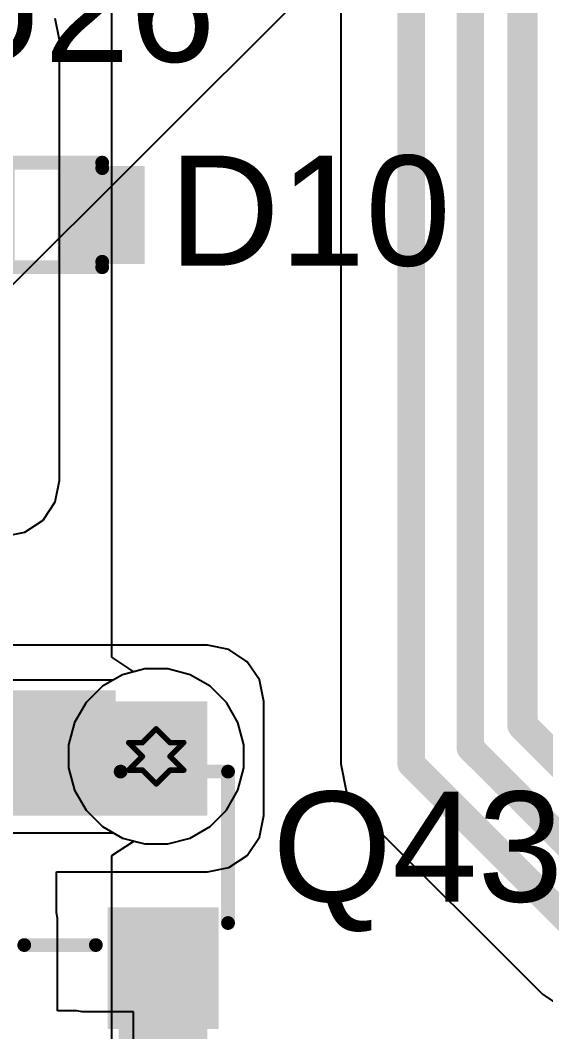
# Model space of a CAD drawing. Header units: inches. Extents: x -3 to 5437, y -3 to 5435.
# Drawn here: x 88.09 to 92.94, y 84.09 to 93.42 of the extents above; entities that cross this region are included whole.
import ezdxf

# ---------------------------------------------------------------- set-up
doc = ezdxf.new("R2010")
doc.units = ezdxf.units.IN
for name, color, linetype in [('Bottom Layer', 5, 'Continuous'), ('Bottom Solder', 6, 'Continuous'), ('Drill Drawing', 1, 'Continuous'), ('GND', 16, 'Continuous'), ('PWR', 76, 'Continuous'), ('Top Layer', 1, 'Continuous'), ('Top Overlay', 2, 'Continuous'), ('Top Paste', 8, 'Continuous'), ('Top Solder', 216, 'Continuous'), ('Via Holes', 16, 'Continuous')]:
    doc.layers.add(name, color=color, linetype=linetype)
doc.styles.add('Arial', font='', dxfattribs={"height": 0.2})
doc.styles.get('Arial').set_extended_font_data('Arial')

# ---------------------------------------------------------------- blocks, each defined once
blk = doc.blocks.new('SOD_523_103')
at = {"layer": 'Top Layer'}
for points in [[(-0.9, 0.35), (-0.3, 0.35), (-0.3, -0.35), (-0.9, -0.35)], [(0.3, 0.35), (0.9, 0.35), (0.9, -0.35), (0.3, -0.35)]]:
    blk.add_hatch(color=1, dxfattribs=at).paths.add_polyline_path(points)
at = {"layer": 'Top Overlay'}
for points in [[(0.6655, 0.3556), (1.4275, 0.3556), (1.4275, 0.5334), (0.6655, 0.5334)], [(0.9449, -0.381), (1.4275, -0.381), (1.4275, 0.381), (0.9449, 0.381)], [(0.6655, -0.5334), (1.4275, -0.5334), (1.4275, -0.3556), (0.6655, -0.3556)]]:
    blk.add_hatch(color=2, dxfattribs=at).paths.add_polyline_path(points)
at = {"layer": 'Top Paste'}
for points in [[(-0.9, 0.35), (-0.3, 0.35), (-0.3, -0.35), (-0.9, -0.35)], [(0.3, 0.35), (0.9, 0.35), (0.9, -0.35), (0.3, -0.35)]]:
    blk.add_hatch(color=8, dxfattribs=at).paths.add_polyline_path(points)
at = {"layer": 'Top Solder'}
for points in [[(-1.0016, 0.4516), (-0.1984, 0.4516), (-0.1984, -0.4516), (-1.0016, -0.4516)], [(0.1984, 0.4516), (1.0016, 0.4516), (1.0016, -0.4516), (0.1984, -0.4516)]]:
    blk.add_hatch(color=216, dxfattribs=at).paths.add_polyline_path(points)
at = {"layer": 'Top Overlay'}
for points in [[(0.6604, 0.4826, 0.127, 0.127, 0), (-0.6096, 0.4826, 0.127, 0.127, 0)], [(-0.6096, 0.4818, 0.127, 0.127, 0), (-0.6096, 0.4318, 0.127, 0.127, 0)], [(-0.6096, -0.4318, 0.127, 0.127, 0), (-0.6096, -0.4818, 0.127, 0.127, 0)], [(0.6604, -0.4826, 0.127, 0.127, 0), (-0.6096, -0.4826, 0.127, 0.127, 0)]]:
    blk.add_lwpolyline(points, format="xyseb", dxfattribs=at)
for points in [[(-0.6413, 0.4826, 0.0635, 0.0635, 1), (-0.5778, 0.4826, 0.0635, 0.0635, 1)], [(-0.6413, 0.4818, 0.0635, 0.0635, 1), (-0.5778, 0.4818, 0.0635, 0.0635, 1)], [(-0.6413, 0.4318, 0.0635, 0.0635, 1), (-0.5778, 0.4318, 0.0635, 0.0635, 1)], [(0.6287, 0.4826, 0.0635, 0.0635, 1), (0.6921, 0.4826, 0.0635, 0.0635, 1)], [(-0.6413, -0.4318, 0.0635, 0.0635, 1), (-0.5778, -0.4318, 0.0635, 0.0635, 1)], [(-0.6413, -0.4818, 0.0635, 0.0635, 1), (-0.5778, -0.4818, 0.0635, 0.0635, 1)], [(-0.6413, -0.4826, 0.0635, 0.0635, 1), (-0.5778, -0.4826, 0.0635, 0.0635, 1)], [(0.6287, -0.4826, 0.0635, 0.0635, 1), (0.6921, -0.4826, 0.0635, 0.0635, 1)]]:
    blk.add_lwpolyline(points, format="xyseb", close=True, dxfattribs=at)
blk = doc.blocks.new('SOT_23_197')
at = {"layer": 'Top Layer'}
for points in [[(-0.41, 1.46), (0.41, 1.46), (0.41, 0.54), (-0.41, 0.54)], [(-1.36, -0.54), (-0.54, -0.54), (-0.54, -1.46), (-1.36, -1.46)], [(0.54, -0.54), (1.36, -0.54), (1.36, -1.46), (0.54, -1.46)]]:
    blk.add_hatch(color=1, dxfattribs=at).paths.add_polyline_path(points)
at = {"layer": 'Top Paste'}
for points in [[(-0.41, 1.46), (0.41, 1.46), (0.41, 0.54), (-0.41, 0.54)], [(-1.36, -0.54), (-0.54, -0.54), (-0.54, -1.46), (-1.36, -1.46)], [(0.54, -0.54), (1.36, -0.54), (1.36, -1.46), (0.54, -1.46)]]:
    blk.add_hatch(color=8, dxfattribs=at).paths.add_polyline_path(points)
at = {"layer": 'Top Solder'}
for points in [[(-0.5116, 1.5616), (0.5116, 1.5616), (0.5116, 0.4384), (-0.5116, 0.4384)], [(-1.4616, -0.4384), (-0.4384, -0.4384), (-0.4384, -1.5616), (-1.4616, -1.5616)], [(0.4384, -0.4384), (1.4616, -0.4384), (1.4616, -1.5616), (0.4384, -1.5616)]]:
    blk.add_hatch(color=216, dxfattribs=at).paths.add_polyline_path(points)
at = {"layer": 'Top Overlay'}
for points in [[(-1.5494, 0.8128, 0.127, 0.127, 0), (-0.5588, 0.8128, 0.127, 0.127, 0)], [(-1.5494, -0.5842, 0.127, 0.127, 0), (-1.5494, 0.8128, 0.127, 0.127, 0)], [(0.5588, 0.8128, 0.127, 0.127, 0), (1.5494, 0.8128, 0.127, 0.127, 0)], [(1.5494, -0.5842, 0.127, 0.127, 0), (1.5494, 0.8128, 0.127, 0.127, 0)], [(-0.3302, -0.7874, 0.127, 0.127, 0), (0.3302, -0.7874, 0.127, 0.127, 0)], [(-1.6764, -1.2954, 0.127, 0.127, 0), (-1.6764, -1.0414, 0.127, 0.127, 0)], [(-1.6764, -1.0414, 0.127, 0.127, 0), (-1.5494, -1.1684, 0.127, 0.127, 0)], [(-1.6764, -1.2954, 0.127, 0.127, 0), (-1.5494, -1.1684, 0.127, 0.127, 0)]]:
    blk.add_lwpolyline(points, format="xyseb", dxfattribs=at)
for points in [[(-1.5812, 0.8128, 0.0635, 0.0635, 1), (-1.5176, 0.8128, 0.0635, 0.0635, 1)], [(-1.5812, 0.8128, 0.0635, 0.0635, 1), (-1.5176, 0.8128, 0.0635, 0.0635, 1)], [(-0.5905, 0.8128, 0.0635, 0.0635, 1), (-0.5271, 0.8128, 0.0635, 0.0635, 1)], [(0.5271, 0.8128, 0.0635, 0.0635, 1), (0.5905, 0.8128, 0.0635, 0.0635, 1)], [(1.5176, 0.8128, 0.0635, 0.0635, 1), (1.5812, 0.8128, 0.0635, 0.0635, 1)], [(1.5176, 0.8128, 0.0635, 0.0635, 1), (1.5812, 0.8128, 0.0635, 0.0635, 1)], [(-1.5812, -0.5842, 0.0635, 0.0635, 1), (-1.5176, -0.5842, 0.0635, 0.0635, 1)], [(1.5176, -0.5842, 0.0635, 0.0635, 1), (1.5812, -0.5842, 0.0635, 0.0635, 1)], [(-0.3619, -0.7874, 0.0635, 0.0635, 1), (-0.2984, -0.7874, 0.0635, 0.0635, 1)], [(0.2984, -0.7874, 0.0635, 0.0635, 1), (0.3619, -0.7874, 0.0635, 0.0635, 1)], [(-1.7082, -1.0414, 0.0635, 0.0635, 1), (-1.6446, -1.0414, 0.0635, 0.0635, 1)], [(-1.7082, -1.0414, 0.0635, 0.0635, 1), (-1.6446, -1.0414, 0.0635, 0.0635, 1)], [(-1.5812, -1.1684, 0.0635, 0.0635, 1), (-1.5176, -1.1684, 0.0635, 0.0635, 1)], [(-1.5812, -1.1684, 0.0635, 0.0635, 1), (-1.5176, -1.1684, 0.0635, 0.0635, 1)], [(-1.7082, -1.2954, 0.0635, 0.0635, 1), (-1.6446, -1.2954, 0.0635, 0.0635, 1)], [(-1.7082, -1.2954, 0.0635, 0.0635, 1), (-1.6446, -1.2954, 0.0635, 0.0635, 1)]]:
    blk.add_lwpolyline(points, format="xyseb", close=True, dxfattribs=at)

msp = doc.modelspace()

# ---------------------------------------------------------------- hatches: boundary and pattern name
at = {"layer": 'Bottom Layer'}
h = msp.add_hatch(color=5, dxfattribs=at)
edge = h.paths.add_edge_path()
edge.add_arc((89.3452, 86.6338), 0.3, 0, 360)
at = {"layer": 'GND'}
h = msp.add_hatch(color=16, dxfattribs=at)
edge = h.paths.add_edge_path()
edge.add_arc((89.3452, 86.6338), 0.3, 0, 360)
at = {"layer": 'PWR'}
h = msp.add_hatch(color=76, dxfattribs=at)
edge = h.paths.add_edge_path()
edge.add_arc((89.3452, 86.6338), 0.3, 0, 360)
at = {"layer": 'Top Layer'}
for points in [[(84.6861, 86.0872), (89.818, 86.0872), (89.818, 87.1408), (84.6861, 87.1408)], [(88.998, 83.1351), (89.818, 83.1351), (89.818, 85.1408), (88.998, 85.1408)]]:
    msp.add_hatch(color=1, dxfattribs=at).paths.add_polyline_path(points)
h = msp.add_hatch(color=1, dxfattribs=at)
edge = h.paths.add_edge_path()
edge.add_arc((89.3452, 86.6338), 0.3, 0, 360)
at = {"layer": 'Via Holes'}
h = msp.add_hatch(color=7, dxfattribs=at)
edge = h.paths.add_edge_path()
edge.add_arc((89.3452, 86.6338), 0.15, 0, 360)

# ---------------------------------------------------------------- linework, layer by layer
at = {"layer": 'Bottom Layer'}
for p, q in [((89.2388, 87.4418), (89.0333, 87.3867)), ((89.4516, 87.4418), (89.2388, 87.4418)), ((89.6571, 87.3867), (89.4516, 87.4418)), ((89.0333, 87.3867), (88.9495, 87.3383)), ((89.8413, 87.2803), (89.6571, 87.3867)), ((88.9495, 87.3383), (87.255, 87.3383)), ((89.9918, 87.1299), (89.8413, 87.2803)), ((90.0981, 86.9457), (89.9918, 87.1299)), ((90.1532, 86.7402), (90.0981, 86.9457)), ((90.1532, 86.5274), (90.1532, 86.7402)), ((90.0981, 86.3219), (90.1532, 86.5274)), ((89.9918, 86.1377), (90.0981, 86.3219)), ((89.8413, 85.9872), (89.9918, 86.1377)), ((89.6571, 85.8809), (89.8413, 85.9872)), ((81.3088, 85.9293), (88.9495, 85.9293)), ((88.9495, 85.9293), (89.0333, 85.8809)), ((89.0333, 85.8809), (89.2388, 85.8258)), ((89.4516, 85.8258), (89.6571, 85.8809)), ((89.2388, 85.8258), (89.4516, 85.8258))]:
    msp.add_line(p, q, dxfattribs=at)
msp.add_lwpolyline([(73.8006, 86.6338, 0.381, 0.381, 0), (89.3452, 86.6338, 0.381, 0.381, 0)], format="xyseb", dxfattribs=at)
msp.add_lwpolyline([(89.2499, 86.6338, 0.1905, 0.1905, 1), (89.4404, 86.6338, 0.1905, 0.1905, 1)], format="xyseb", close=True, dxfattribs=at)
at = {"layer": 'Bottom Solder'}
msp.add_line((0.3381, 3.382), (5436.9008, 5435.1662), dxfattribs=at)
at = {"layer": 'Drill Drawing'}
for points in [[(89.2182, 86.7608, 0.0508, 0.0508, 0), (89.3452, 86.8878, 0.0508, 0.0508, 0)], [(89.3452, 86.8878, 0.0508, 0.0508, 0), (89.4722, 86.7608, 0.0508, 0.0508, 0)], [(89.0912, 86.7608, 0.0508, 0.0508, 0), (89.2182, 86.6338, 0.0508, 0.0508, 0)], [(89.0912, 86.7608, 0.0508, 0.0508, 0), (89.2182, 86.7608, 0.0508, 0.0508, 0)], [(89.4722, 86.7608, 0.0508, 0.0508, 0), (89.5992, 86.7608, 0.0508, 0.0508, 0)], [(89.4722, 86.6338, 0.0508, 0.0508, 0), (89.5992, 86.7608, 0.0508, 0.0508, 0)], [(89.0912, 86.5068, 0.0508, 0.0508, 0), (89.2182, 86.6338, 0.0508, 0.0508, 0)], [(89.4722, 86.6338, 0.0508, 0.0508, 0), (89.5992, 86.5068, 0.0508, 0.0508, 0)], [(89.0912, 86.5068, 0.0508, 0.0508, 0), (89.2182, 86.5068, 0.0508, 0.0508, 0)], [(89.2182, 86.5068, 0.0508, 0.0508, 0), (89.3452, 86.3798, 0.0508, 0.0508, 0)], [(89.3452, 86.3798, 0.0508, 0.0508, 0), (89.4722, 86.5068, 0.0508, 0.0508, 0)], [(89.4722, 86.5068, 0.0508, 0.0508, 0), (89.5992, 86.5068, 0.0508, 0.0508, 0)]]:
    msp.add_lwpolyline(points, format="xyseb", dxfattribs=at)
for points in [[(89.3325, 86.8878, 0.0254, 0.0254, 1), (89.3579, 86.8878, 0.0254, 0.0254, 1)], [(89.3325, 86.8878, 0.0254, 0.0254, 1), (89.3579, 86.8878, 0.0254, 0.0254, 1)], [(89.0785, 86.7608, 0.0254, 0.0254, 1), (89.1039, 86.7608, 0.0254, 0.0254, 1)], [(89.0785, 86.7608, 0.0254, 0.0254, 1), (89.1039, 86.7608, 0.0254, 0.0254, 1)], [(89.2055, 86.7608, 0.0254, 0.0254, 1), (89.2309, 86.7608, 0.0254, 0.0254, 1)], [(89.2055, 86.7608, 0.0254, 0.0254, 1), (89.2309, 86.7608, 0.0254, 0.0254, 1)], [(89.4595, 86.7608, 0.0254, 0.0254, 1), (89.4849, 86.7608, 0.0254, 0.0254, 1)], [(89.4595, 86.7608, 0.0254, 0.0254, 1), (89.4849, 86.7608, 0.0254, 0.0254, 1)], [(89.5865, 86.7608, 0.0254, 0.0254, 1), (89.6119, 86.7608, 0.0254, 0.0254, 1)], [(89.5865, 86.7608, 0.0254, 0.0254, 1), (89.6119, 86.7608, 0.0254, 0.0254, 1)], [(89.2055, 86.6338, 0.0254, 0.0254, 1), (89.2309, 86.6338, 0.0254, 0.0254, 1)], [(89.2055, 86.6338, 0.0254, 0.0254, 1), (89.2309, 86.6338, 0.0254, 0.0254, 1)], [(89.4595, 86.6338, 0.0254, 0.0254, 1), (89.4849, 86.6338, 0.0254, 0.0254, 1)], [(89.4595, 86.6338, 0.0254, 0.0254, 1), (89.4849, 86.6338, 0.0254, 0.0254, 1)], [(89.0785, 86.5068, 0.0254, 0.0254, 1), (89.1039, 86.5068, 0.0254, 0.0254, 1)], [(89.0785, 86.5068, 0.0254, 0.0254, 1), (89.1039, 86.5068, 0.0254, 0.0254, 1)], [(89.2055, 86.5068, 0.0254, 0.0254, 1), (89.2309, 86.5068, 0.0254, 0.0254, 1)], [(89.2055, 86.5068, 0.0254, 0.0254, 1), (89.2309, 86.5068, 0.0254, 0.0254, 1)], [(89.4595, 86.5068, 0.0254, 0.0254, 1), (89.4849, 86.5068, 0.0254, 0.0254, 1)], [(89.4595, 86.5068, 0.0254, 0.0254, 1), (89.4849, 86.5068, 0.0254, 0.0254, 1)], [(89.5865, 86.5068, 0.0254, 0.0254, 1), (89.6119, 86.5068, 0.0254, 0.0254, 1)], [(89.5865, 86.5068, 0.0254, 0.0254, 1), (89.6119, 86.5068, 0.0254, 0.0254, 1)], [(89.3325, 86.3798, 0.0254, 0.0254, 1), (89.3579, 86.3798, 0.0254, 0.0254, 1)], [(89.3325, 86.3798, 0.0254, 0.0254, 1), (89.3579, 86.3798, 0.0254, 0.0254, 1)]]:
    msp.add_lwpolyline(points, format="xyseb", close=True, dxfattribs=at)
at = {"layer": 'GND'}
for p, q in [((89.2388, 87.4418), (89.0333, 87.3867)), ((89.4516, 87.4418), (89.2388, 87.4418)), ((89.6571, 87.3867), (89.4516, 87.4418)), ((89.0333, 87.3867), (88.8491, 87.2803)), ((89.8413, 87.2803), (89.6571, 87.3867)), ((88.8491, 87.2803), (88.6986, 87.1299)), ((89.9918, 87.1299), (89.8413, 87.2803)), ((88.6986, 87.1299), (88.5923, 86.9457)), ((90.0981, 86.9457), (89.9918, 87.1299)), ((88.5923, 86.9457), (88.5372, 86.7402)), ((90.1532, 86.7402), (90.0981, 86.9457)), ((88.5372, 86.7402), (88.5372, 86.5274)), ((90.1532, 86.5274), (90.1532, 86.7402)), ((88.5372, 86.5274), (88.5923, 86.3219)), ((90.0981, 86.3219), (90.1532, 86.5274)), ((88.5923, 86.3219), (88.6986, 86.1377)), ((89.9918, 86.1377), (90.0981, 86.3219)), ((88.6986, 86.1377), (88.8491, 85.9872)), ((89.8413, 85.9872), (89.9918, 86.1377)), ((88.8491, 85.9872), (89.0333, 85.8809)), ((89.6571, 85.8809), (89.8413, 85.9872)), ((89.0333, 85.8809), (89.2388, 85.8258)), ((89.4516, 85.8258), (89.6571, 85.8809)), ((89.2388, 85.8258), (89.4516, 85.8258))]:
    msp.add_line(p, q, dxfattribs=at)
at = {"layer": 'PWR'}
for p, q in [((88.9368, 87.5493), (88.9368, 93.8554)), ((89.14, 87.4153), (88.9368, 87.5493)), ((89.2388, 87.4418), (89.14, 87.4153)), ((89.4516, 87.4418), (89.2388, 87.4418)), ((89.6571, 87.3867), (89.4516, 87.4418)), ((89.8413, 87.2803), (89.6571, 87.3867)), ((89.9918, 87.1299), (89.8413, 87.2803)), ((90.0981, 86.9457), (89.9918, 87.1299)), ((90.1532, 86.7402), (90.0981, 86.9457)), ((90.1532, 86.5274), (90.1532, 86.7402)), ((90.0981, 86.3219), (90.1532, 86.5274)), ((89.9918, 86.1377), (90.0981, 86.3219)), ((89.8413, 85.9872), (89.9918, 86.1377)), ((89.6571, 85.8809), (89.8413, 85.9872)), ((88.9368, 85.7183), (89.14, 85.8523)), ((89.14, 85.8523), (89.2388, 85.8258)), ((89.4516, 85.8258), (89.6571, 85.8809)), ((89.2388, 85.8258), (89.4516, 85.8258)), ((88.9368, 74.1271), (88.9368, 85.7183))]:
    msp.add_line(p, q, dxfattribs=at)
at = {"layer": 'Top Layer'}
for p, q in [((91.0487, 96.0777), (91.0487, 86.5651)), ((88.4528, 93.2439), (88.4133, 93.4421)), ((88.4528, 89.1803), (88.4528, 93.2439)), ((88.4133, 88.9821), (88.4528, 89.1803)), ((88.301, 88.814), (88.4133, 88.9821)), ((88.133, 88.7017), (88.301, 88.814)), ((87.9348, 88.6623), (88.133, 88.7017)), ((89.818, 87.6588), (84.6861, 87.6588)), ((90.0162, 87.6193), (89.818, 87.6588)), ((90.1842, 87.507), (90.0162, 87.6193)), ((90.2965, 87.339), (90.1842, 87.507)), ((90.336, 87.1408), (90.2965, 87.339)), ((90.336, 86.0872), (90.336, 87.1408)), ((91.0487, 86.5651), (91.098, 86.3173)), ((91.098, 86.3173), (91.2384, 86.1073)), ((90.2965, 85.889), (90.336, 86.0872)), ((91.2384, 86.1073), (92.9069, 84.4388)), ((90.1842, 85.721), (90.2965, 85.889)), ((90.0162, 85.6087), (90.1842, 85.721)), ((88.426, 85.1908), (88.426, 85.5692)), ((88.426, 85.5692), (89.818, 85.5692)), ((89.818, 85.5692), (90.0162, 85.6087)), ((88.436, 85.1408), (88.426, 85.1908)), ((88.436, 84.288), (88.436, 85.1408)), ((92.9069, 84.4388), (93.1169, 84.2984)), ((88.6118, 84.288), (88.436, 84.288)), ((88.6618, 84.2781), (88.6118, 84.288)), ((89.1347, 84.2781), (88.6618, 84.2781)), ((89.1347, 83.1602), (89.1347, 84.2781))]:
    msp.add_line(p, q, dxfattribs=at)
for points in [[(92.7227, 86.9211, 0.2794, 0.2794, 0), (92.7227, 110.7163, 0.2794, 0.2794, 0)], [(92.2421, 86.7122, 0.254, 0.254, 0), (92.2421, 96.5972, 0.254, 0.254, 0)], [(91.6962, 86.5651, 0.254, 0.254, 0), (91.6962, 96.3459, 0.254, 0.254, 0)], [(92.7227, 86.9211, 0.2794, 0.2794, 0), (93.871, 85.7729, 0.2794, 0.2794, 0)], [(92.2421, 86.7122, 0.254, 0.254, 0), (93.626, 85.3284, 0.254, 0.254, 0)], [(91.6962, 86.5651, 0.254, 0.254, 0), (93.3647, 84.8966, 0.254, 0.254, 0)]]:
    msp.add_lwpolyline(points, format="xyseb", dxfattribs=at)
for points in [[(92.6529, 86.9211, 0.1397, 0.1397, 1), (92.7926, 86.9211, 0.1397, 0.1397, 1)], [(92.6529, 86.9211, 0.1397, 0.1397, 1), (92.7926, 86.9211, 0.1397, 0.1397, 1)], [(92.1786, 86.7122, 0.127, 0.127, 1), (92.3056, 86.7122, 0.127, 0.127, 1)], [(92.1786, 86.7122, 0.127, 0.127, 1), (92.3056, 86.7122, 0.127, 0.127, 1)], [(91.6327, 86.5651, 0.127, 0.127, 1), (91.7597, 86.5651, 0.127, 0.127, 1)], [(91.6327, 86.5651, 0.127, 0.127, 1), (91.7597, 86.5651, 0.127, 0.127, 1)]]:
    msp.add_lwpolyline(points, format="xyseb", close=True, dxfattribs=at)
at = {"layer": 'Top Solder'}
msp.add_line((0.3381, 3.382), (5436.9008, 5435.1662), dxfattribs=at)

# ---------------------------------------------------------------- block references
at = {"rotation": 180}
msp.add_blockref('SOD_523_103', (88.2375, 91.6285), dxfattribs=at)
msp.add_blockref('SOT_23_197', (88.458, 85.6808))

# ---------------------------------------------------------------- texts
at = {"layer": 'Top Overlay', "style": 'Arial'}
for s, p in [('U26', (87.2875, 93.0408)), ('D10', (89.4592, 91.1608)), ('Q43', (90.416, 85.2934))]:
    msp.add_text(s, height=1.016, dxfattribs=at).set_placement(p)

doc.saveas('drawing.dxf')
